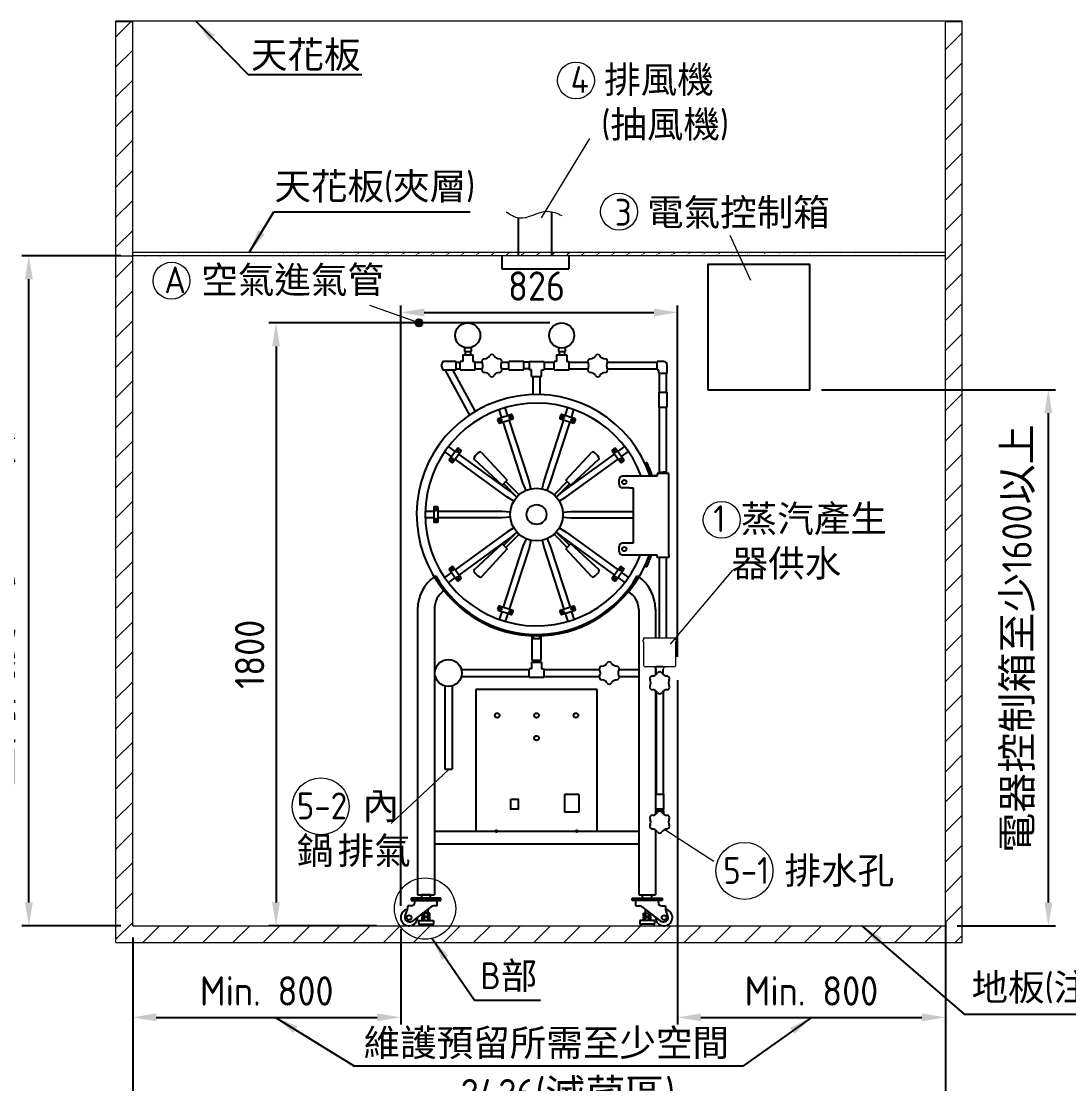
# Model space of a CAD drawing. Header units: millimetres. Extents: x 0 to 12306, y 0 to 8652.
# Drawn here: x 4170 to 7296, y 1866 to 5038 of the extents above; entities that cross this region are included whole.
import ezdxf

# ---------------------------------------------------------------- set-up
doc = ezdxf.new("R2010")
doc.units = ezdxf.units.MM
doc.linetypes.add('HIDDEN', pattern=[9.525, 6.35, -3.175])
doc.layers.get('0').update_dxf_attribs({"lineweight": 25})
for name, color, linetype, lineweight in [('D', 3, 'Continuous', 13), ('H', 2, 'HIDDEN', 15), ('S', 4, 'Continuous', 15)]:
    doc.layers.add(name, color=color, linetype=linetype, lineweight=lineweight)
doc.styles.get("Standard").update_dxf_attribs({"font": 'KAIU.TTF'})
doc.styles.add('STU25', font='isocp2.shx')
doc.dimstyles.new('STU25', dxfattribs={"dimscale": 35, "dimtxt": 2.5, "dimasz": 2, "dimexe": 0.6, "dimexo": 1, "dimgap": 1, "dimtad": 1, "dimdsep": 46, "dimtxsty": 'STU25', "dimcen": 2, "dimazin": 2, "dimtfac": 1, "dimtmove": 0, "dimatfit": 3, "dimfxl": 0, "dimtolj": 1, "dimtzin": 0, "dimarcsym": 0})
doc.dimstyles.new('STU25$7', dxfattribs={"dimscale": 35, "dimtxt": 2.5, "dimasz": 2, "dimexe": 1.25, "dimexo": 0.625, "dimgap": 1, "dimtad": 0, "dimdec": 4, "dimdsep": 46, "dimtxsty": 'STU25', "dimcen": 2.5, "dimazin": 2, "dimtfac": 1, "dimtdec": 4, "dimtmove": 0, "dimatfit": 3, "dimfxl": 0, "dimtolj": 1, "dimtzin": 0, "dimarcsym": 0})

# ---------------------------------------------------------------- blocks, each defined once
blk = doc.blocks.new('*D2')
at = {"layer": 'D', "color": 0, "linetype": 'Continuous', "lineweight": -2}
for p, q in [((5302.3, 2397.5), (5302.3, 4189.4)), ((6128.3, 3140.7), (6128.3, 4189.4)), ((5372.3, 4168.4), (6058.3, 4168.4))]:
    blk.add_line(p, q, dxfattribs=at)
at = {"layer": 'D', "color": 0, "linetype": 'Continuous'}
for points in [[(5372.3, 4180.1), (5372.3, 4156.7), (5302.3, 4168.4)], [(6058.3, 4180.1), (6058.3, 4156.7), (6128.3, 4168.4)]]:
    blk.add_solid(points, dxfattribs=at)
at = {"layer": 'Defpoints', "color": 0, "linetype": 'Continuous'}
for p in [(6128.3, 4168.4), (6128.3, 3105.7), (5302.3, 2362.5)]:
    blk.add_point(p, dxfattribs=at)
at = {"layer": 'D', "color": 0, "linetype": 'Continuous', "insert": (5707.8, 4247.2), "char_height": 87.5, "attachment_point": 5, "style": 'STU25'}
blk.add_mtext('\\A1;826', dxfattribs=at)
blk = doc.blocks.new('*D3')
at = {"layer": 'D', "color": 0, "linetype": 'Continuous', "lineweight": -2}
for p, q in [((5747.8, 4137.2), (4909.1, 4137.2)), ((4930.1, 4067.2), (4930.1, 2407.5)), ((5229.7, 2337.5), (4909.1, 2337.5))]:
    blk.add_line(p, q, dxfattribs=at)
at = {"layer": 'D', "color": 0, "linetype": 'Continuous'}
for points in [[(4918.5, 4067.2), (4941.8, 4067.2), (4930.1, 4137.2)], [(4918.5, 2407.5), (4941.8, 2407.5), (4930.1, 2337.5)]]:
    blk.add_solid(points, dxfattribs=at)
at = {"layer": 'Defpoints', "color": 0, "linetype": 'Continuous'}
for p in [(5782.8, 4137.2), (4930.1, 2337.5), (5264.7, 2337.5)]:
    blk.add_point(p, dxfattribs=at)
at = {"layer": 'D', "color": 0, "linetype": 'Continuous', "insert": (4851.4, 3148.1), "char_height": 87.5, "attachment_point": 5, "rotation": 90, "style": 'STU25'}
blk.add_mtext('\\A1;{\\Fisocp2.shx;1800}', dxfattribs=at)
blk = doc.blocks.new('*D7')
at = {"layer": 'D', "color": 0, "lineweight": -2}
for p, q in [((6928.3, 2352), (6928.3, 1720.8)), ((4502.3, 2302.5), (4502.3, 1720.8)), ((4572.3, 1741.8), (6858.3, 1741.8))]:
    blk.add_line(p, q, dxfattribs=at)
at = {"layer": 'D', "color": 0}
for points in [[(4572.3, 1753.4), (4572.3, 1730.1), (4502.3, 1741.8)], [(6858.3, 1753.4), (6858.3, 1730.1), (6928.3, 1741.8)]]:
    blk.add_solid(points, dxfattribs=at)
at = {"layer": 'Defpoints', "color": 0}
for p in [(6928.3, 2387), (4502.3, 2337.5), (6928.3, 1741.8)]:
    blk.add_point(p, dxfattribs=at)
at = {"layer": 'D', "color": 0, "insert": (5801.3, 1831.9), "char_height": 87.5, "attachment_point": 5, "style": 'STU25'}
blk.add_mtext('\\A1;2426({\\f標楷體|b0|i0|c136|p65;滅菌區})', dxfattribs=at)
blk = doc.blocks.new('*D8')
at = {"layer": 'D', "color": 0, "lineweight": -2}
for p, q in [((4467.3, 4337.5), (4171.3, 4337.5)), ((4192.3, 2407.5), (4192.3, 4267.5)), ((4467.3, 2337.5), (4171.3, 2337.5))]:
    blk.add_line(p, q, dxfattribs=at)
at = {"layer": 'D', "color": 0}
for points in [[(4180.7, 4267.5), (4204, 4267.5), (4192.3, 4337.5)], [(4180.7, 2407.5), (4204, 2407.5), (4192.3, 2337.5)]]:
    blk.add_solid(points, dxfattribs=at)
at = {"layer": 'Defpoints', "color": 0}
for p in [(4192.3, 4337.5), (4502.3, 4337.5), (4502.3, 2337.5)]:
    blk.add_point(p, dxfattribs=at)
at = {"layer": 'D', "color": 0, "insert": (4103.9, 3337.5), "char_height": 87.5, "attachment_point": 5, "rotation": 90, "style": 'STU25'}
blk.add_mtext('\\A1;{\\f標楷體|b0|i0|c136|p65;室內高度至少}2000{\\f標楷體|b0|i0|c136|p65;以上}', dxfattribs=at)
blk = doc.blocks.new('*D9')
at = {"layer": 'D', "color": 0, "lineweight": -2}
for p, q in [((6558.5, 3937.5), (7256.6, 3937.5)), ((7235.6, 2407.5), (7235.6, 3867.5)), ((6963.3, 2337.5), (7256.6, 2337.5))]:
    blk.add_line(p, q, dxfattribs=at)
at = {"layer": 'D', "color": 0}
for points in [[(7223.9, 3867.5), (7247.3, 3867.5), (7235.6, 3937.5)], [(7223.9, 2407.5), (7247.3, 2407.5), (7235.6, 2337.5)]]:
    blk.add_solid(points, dxfattribs=at)
at = {"layer": 'Defpoints', "color": 0}
for p in [(6523.5, 3937.5), (7235.6, 3937.5), (6928.3, 2337.5)]:
    blk.add_point(p, dxfattribs=at)
at = {"layer": 'D', "color": 0, "insert": (7146.9, 3195.1), "char_height": 87.5, "attachment_point": 5, "rotation": 90, "style": 'STU25'}
blk.add_mtext('\\A1;{\\f標楷體|b0|i0|c136|p65;電器控制箱至少}1600{\\f標楷體|b0|i0|c136|p65;以上}', dxfattribs=at)
blk = doc.blocks.new('*D10')
at = {"layer": 'D', "color": 0, "lineweight": -2}
for p, q in [((5302.3, 2327.5), (5302.3, 2043.5)), ((4502.3, 2302.5), (4502.3, 2043.5)), ((4572.3, 2064.5), (5232.3, 2064.5))]:
    blk.add_line(p, q, dxfattribs=at)
at = {"layer": 'D', "color": 0}
for points in [[(4572.3, 2076.2), (4572.3, 2052.9), (4502.3, 2064.5)], [(5232.3, 2076.2), (5232.3, 2052.9), (5302.3, 2064.5)]]:
    blk.add_solid(points, dxfattribs=at)
at = {"layer": 'Defpoints', "color": 0}
for p in [(5302.3, 2362.5), (4502.3, 2337.5), (5302.3, 2064.5)]:
    blk.add_point(p, dxfattribs=at)
at = {"layer": 'D', "color": 0, "insert": (4902.3, 2143.3), "char_height": 87.5, "attachment_point": 5, "style": 'STU25'}
blk.add_mtext('\\A1;Min. 800', dxfattribs=at)
blk = doc.blocks.new('*D11')
at = {"layer": 'D', "color": 0, "lineweight": -2}
for p, q in [((6128.3, 3070.7), (6128.3, 2043.5)), ((6928.3, 2352), (6928.3, 2043.5)), ((6198.3, 2064.5), (6858.3, 2064.5))]:
    blk.add_line(p, q, dxfattribs=at)
at = {"layer": 'D', "color": 0}
for points in [[(6198.3, 2076.2), (6198.3, 2052.9), (6128.3, 2064.5)], [(6858.3, 2076.2), (6858.3, 2052.9), (6928.3, 2064.5)]]:
    blk.add_solid(points, dxfattribs=at)
at = {"layer": 'Defpoints', "color": 0}
for p in [(6128.3, 3105.7), (6928.3, 2387), (6928.3, 2064.5)]:
    blk.add_point(p, dxfattribs=at)
at = {"layer": 'D', "color": 0, "insert": (6528.3, 2143.3), "char_height": 87.5, "attachment_point": 5, "style": 'STU25'}
blk.add_mtext('\\A1;Min. 800', dxfattribs=at)

msp = doc.modelspace()

# ---------------------------------------------------------------- hatches: boundary and pattern name
msp.add_hatch(color=256).paths.add_polyline_path([(5367.437, 4137.52, 1), (5345.915, 4137.52, 1)])
at = {"layer": 'H', "ltscale": 5}
h = msp.add_hatch(dxfattribs=at)
h.set_pattern_fill('ANSI31', color=256, scale=20)
h.set_pattern_definition([(45, (187023.77, 23403.876), (-44.90128, 44.90128), [])])
h.paths.add_polyline_path([(4502.307, 2337.52), (4502.307, 5037.52), (4452.307, 5037.52), (4452.307, 2287.52), (6978.307, 2287.52), (6978.307, 5037.52), (6928.307, 5037.52), (6928.307, 2337.52)])
at = {"layer": 'H'}
h = msp.add_hatch(dxfattribs=at)
h.set_pattern_fill('ANSI31', color=256, scale=10, style=0)
h.set_pattern_definition([(45, (242071.395, 21853.81), (-22.4506403, 22.4506403), [])])
edge = h.paths.add_edge_path()
edge.add_line((6928.307, 4347.52), (4502.307, 4347.52))
edge.add_line((6928.307, 4337.52), (4502.307, 4337.52))

# ---------------------------------------------------------------- linework, layer by layer
for p, q in [((4452.307, 5037.52), (4502.307, 5037.52)), ((6928.307, 5037.52), (6978.307, 5037.52)), ((5697.807, 3977.243), (5717.807, 3977.243)), ((5697.807, 3923.103), (5697.807, 3977.243)), ((5717.807, 3977.243), (5717.807, 3923.103)), ((5603.903, 3854.282), (5596.065, 3878.405)), ((5621.973, 3860.153), (5614.135, 3884.276)), ((5793.64, 3860.153), (5801.478, 3884.276)), ((5811.71, 3854.282), (5819.548, 3878.405)), ((5591.682, 3848.208), (5594.463, 3839.648)), ((5632.91, 3863.707), (5592.966, 3850.728)), ((5596.983, 3838.364), (5636.928, 3851.343)), ((5667.164, 3659.586), (5607.92, 3841.918)), ((5685.234, 3665.458), (5625.991, 3847.789)), ((5638.212, 3853.863), (5635.431, 3862.423)), ((5730.379, 3665.458), (5789.622, 3847.789)), ((5748.449, 3659.586), (5807.693, 3841.918)), ((5780.182, 3862.423), (5777.401, 3853.863)), ((5778.685, 3851.343), (5818.63, 3838.364)), ((5822.647, 3850.728), (5782.703, 3863.707)), ((5821.15, 3839.648), (5823.931, 3848.208)), ((5453.854, 3738.007), (5433.334, 3752.916)), ((5465.022, 3753.379), (5444.502, 3768.287)), ((5471.782, 3762.682), (5447.095, 3728.704)), ((5457.612, 3721.062), (5482.299, 3755.041)), ((5481.857, 3757.835), (5474.575, 3763.125)), ((5630.64, 3633.05), (5475.539, 3745.738)), ((5784.973, 3633.05), (5940.074, 3745.738)), ((5933.314, 3755.041), (5958.001, 3721.062)), ((5941.038, 3763.125), (5933.756, 3757.835)), ((5968.518, 3728.704), (5943.831, 3762.682)), ((5950.591, 3753.379), (5971.111, 3768.287)), ((5961.759, 3738.007), (5982.279, 3752.916)), ((5447.537, 3725.91), (5454.818, 3720.62)), ((5619.472, 3617.679), (5464.372, 3730.366)), ((5796.141, 3617.679), (5951.241, 3730.366)), ((5960.795, 3720.62), (5968.076, 3725.91)), ((6031.17, 3718.753), (6036.589, 3721.33)), ((6067.763, 3681.243), (6052.801, 3681.243)), ((5676.404, 3637.461), (5667.164, 3659.586)), ((5690.763, 3642.127), (5685.234, 3665.458)), ((5724.85, 3642.127), (5730.379, 3665.458)), ((5739.209, 3637.461), (5748.449, 3659.586)), ((5954.763, 3654.743), (5954.763, 3669.743)), ((5639.953, 3605.21), (5619.472, 3617.679)), ((5648.827, 3617.425), (5630.64, 3633.05)), ((5766.786, 3617.425), (5784.973, 3633.05)), ((5775.66, 3605.21), (5796.141, 3617.679)), ((5984.763, 3644.743), (5964.763, 3644.743)), ((5400.807, 3586.243), (5400.807, 3544.243)), ((5411.807, 3588.243), (5402.807, 3588.243)), ((5413.807, 3544.243), (5413.807, 3586.243)), ((5400.807, 3574.743), (5375.442, 3574.743)), ((5400.807, 3555.743), (5375.442, 3555.743)), ((5605.521, 3574.743), (5413.807, 3574.743)), ((5605.521, 3555.743), (5413.807, 3555.743)), ((5629.419, 3572.792), (5605.521, 3574.743)), ((5629.419, 3557.694), (5605.521, 3555.743)), ((5786.194, 3572.792), (5810.092, 3574.743)), ((5786.194, 3557.694), (5810.092, 3555.743)), ((5810.092, 3574.743), (5995.763, 3574.743)), ((5810.092, 3555.743), (5995.763, 3555.743)), ((5402.807, 3542.243), (5411.807, 3542.243)), ((5639.953, 3525.275), (5619.472, 3512.807)), ((5775.66, 3525.275), (5796.141, 3512.807)), ((5619.472, 3512.807), (5464.372, 3400.12)), ((5630.64, 3497.436), (5475.539, 3384.748)), ((5648.827, 3513.061), (5630.64, 3497.436)), ((5676.404, 3493.025), (5667.164, 3470.9)), ((5690.763, 3488.359), (5685.234, 3465.028)), ((5724.85, 3488.359), (5730.379, 3465.028)), ((5739.209, 3493.025), (5748.449, 3470.9)), ((5766.786, 3513.061), (5784.973, 3497.436)), ((5784.973, 3497.436), (5940.074, 3384.748)), ((5796.141, 3512.807), (5951.241, 3400.12)), ((5667.164, 3470.9), (5607.92, 3288.568)), ((5685.234, 3465.028), (5625.991, 3282.697)), ((5730.379, 3465.028), (5789.622, 3282.697)), ((5748.449, 3470.9), (5807.693, 3288.568)), ((5954.763, 3454.743), (5954.763, 3469.743)), ((5984.763, 3479.743), (5964.763, 3479.743)), ((5447.095, 3401.782), (5471.782, 3367.804)), ((5454.818, 3409.866), (5447.537, 3404.576)), ((5482.299, 3375.445), (5457.612, 3409.423)), ((5958.001, 3409.423), (5933.314, 3375.445)), ((5943.831, 3367.804), (5968.518, 3401.782)), ((5968.076, 3404.576), (5960.795, 3409.866)), ((6031.17, 3411.733), (6036.589, 3409.156)), ((5407.46, 3382.488), (5403.977, 3380.52)), ((5453.854, 3392.479), (5433.334, 3377.57)), ((5465.022, 3377.107), (5444.502, 3362.199)), ((5474.575, 3367.361), (5481.857, 3372.651)), ((5933.756, 3372.651), (5941.038, 3367.361)), ((5950.591, 3377.107), (5971.111, 3362.199)), ((5961.759, 3392.479), (5982.279, 3377.57)), ((6008.153, 3382.488), (6011.636, 3380.52)), ((5352.807, 3282.222), (5352.807, 2430.52)), ((5402.807, 3282.222), (5402.807, 2430.52)), ((5594.463, 3290.838), (5591.682, 3282.278)), ((5592.966, 3279.758), (5632.91, 3266.779)), ((5603.903, 3276.204), (5596.065, 3252.081)), ((5636.928, 3279.143), (5596.983, 3292.122)), ((5621.973, 3270.333), (5614.135, 3246.21)), ((5635.431, 3268.063), (5638.212, 3276.623)), ((5777.401, 3276.623), (5780.182, 3268.063)), ((5818.63, 3292.122), (5778.685, 3279.143)), ((5782.703, 3266.779), (5822.647, 3279.758)), ((5793.64, 3270.333), (5801.478, 3246.21)), ((5811.71, 3276.204), (5819.548, 3252.081)), ((5823.931, 3282.278), (5821.15, 3290.838)), ((6012.807, 3282.222), (6012.807, 2430.52)), ((6062.807, 3282.222), (6062.807, 3197.52)), ((5694.807, 3129.743), (5694.807, 3207.479)), ((5697.807, 3207.383), (5697.807, 3195.743)), ((5717.807, 3195.743), (5717.807, 3207.383)), ((5720.807, 3207.479), (5720.807, 3129.743)), ((5697.807, 3195.743), (5717.807, 3195.743)), ((5720.807, 3129.743), (5694.807, 3129.743)), ((6062.807, 3110.52), (6062.807, 3086.281)), ((6075.307, 3110.52), (6065.157, 3110.52)), ((6085.457, 3110.52), (6075.307, 3110.52)), ((6065.157, 3089.485), (6065.157, 3088.081)), ((6085.457, 3088.081), (6085.457, 3089.485)), ((5433.603, 3052.696), (5433.603, 2805.694)), ((5455.603, 3052.696), (5455.603, 2805.694)), ((5889.057, 3043.02), (5526.557, 3043.02)), ((5526.557, 3043.02), (5526.557, 2620.52)), ((5889.057, 2620.52), (5889.057, 3043.02)), ((6062.807, 3039.532), (6062.807, 2670.473)), ((5433.603, 2805.694), (5455.603, 2805.694)), ((5791.678, 2729.439), (5791.678, 2676.939)), ((5834.378, 2729.439), (5791.678, 2729.439)), ((5834.378, 2729.439), (5834.378, 2676.939)), ((5834.378, 2676.939), (5791.678, 2676.939)), ((5402.807, 2620.52), (6012.807, 2620.52)), ((5526.557, 2620.52), (5889.057, 2620.52)), ((6062.807, 2623.722), (6062.807, 2430.52)), ((5402.807, 2582.02), (6012.807, 2582.02)), ((5333.307, 2417.52), (5333.307, 2413.52)), ((5333.307, 2413.52), (5422.307, 2413.52)), ((5344.307, 2407.198), (5344.307, 2413.52)), ((5352.807, 2430.52), (5402.807, 2430.52)), ((5411.307, 2397.198), (5411.307, 2413.52)), ((5422.307, 2413.52), (5422.307, 2417.52)), ((5993.307, 2413.52), (5993.307, 2417.52)), ((6082.307, 2413.52), (5993.307, 2413.52)), ((6004.307, 2397.198), (6004.307, 2413.52)), ((6012.807, 2430.52), (6062.807, 2430.52)), ((6071.307, 2407.198), (6071.307, 2413.52)), ((6082.307, 2417.52), (6082.307, 2413.52)), ((5315.621, 2366.957), (5320.05, 2378.622)), ((5323.307, 2397.198), (5323.307, 2396.371)), ((5334.307, 2397.198), (5323.307, 2397.198)), ((5394.632, 2395.178), (5338.846, 2353.05)), ((5383.557, 2386.814), (5383.557, 2353.52)), ((5411.307, 2397.198), (5400.658, 2397.198)), ((6004.307, 2397.198), (6014.955, 2397.198)), ((6020.981, 2395.178), (6076.767, 2353.05)), ((6032.057, 2386.814), (6032.057, 2353.52)), ((6081.307, 2397.198), (6092.307, 2397.198)), ((6092.307, 2397.198), (6092.307, 2396.371)), ((6099.992, 2366.957), (6095.563, 2378.622)), ((5355.807, 2353.52), (5355.807, 2342.52)), ((5355.807, 2353.52), (5399.807, 2353.52)), ((5366.807, 2365.91), (5366.807, 2375.91)), ((5388.807, 2375.91), (5366.807, 2375.91)), ((5366.807, 2365.91), (5388.807, 2365.91)), ((5366.807, 2353.52), (5366.807, 2363.52)), ((5388.807, 2363.52), (5366.807, 2363.52)), ((5366.807, 2353.52), (5388.807, 2353.52)), ((5372.057, 2378.129), (5372.057, 2353.52)), ((5372.307, 2365.91), (5372.307, 2375.91)), ((5372.307, 2353.52), (5372.307, 2363.52)), ((5383.307, 2365.91), (5383.307, 2375.91)), ((5383.307, 2353.52), (5383.307, 2363.52)), ((5388.807, 2365.91), (5388.807, 2375.91)), ((5388.807, 2353.52), (5388.807, 2363.52)), ((5399.807, 2353.52), (5399.807, 2342.52)), ((6015.807, 2353.52), (6015.807, 2342.52)), ((6059.807, 2353.52), (6015.807, 2353.52)), ((6026.807, 2365.91), (6026.807, 2375.91)), ((6026.807, 2375.91), (6048.807, 2375.91)), ((6048.807, 2365.91), (6026.807, 2365.91)), ((6026.807, 2353.52), (6026.807, 2363.52)), ((6026.807, 2363.52), (6048.807, 2363.52)), ((6048.807, 2353.52), (6026.807, 2353.52)), ((6032.307, 2365.91), (6032.307, 2375.91)), ((6032.307, 2353.52), (6032.307, 2363.52)), ((6043.307, 2365.91), (6043.307, 2375.91)), ((6043.307, 2353.52), (6043.307, 2363.52)), ((6043.557, 2378.129), (6043.557, 2353.52)), ((6048.807, 2365.91), (6048.807, 2375.91)), ((6048.807, 2353.52), (6048.807, 2363.52)), ((6059.807, 2353.52), (6059.807, 2342.52)), ((5355.807, 2342.52), (5399.807, 2342.52)), ((5357.807, 2342.52), (5357.807, 2337.52)), ((5397.807, 2342.52), (5397.807, 2337.52)), ((6059.807, 2342.52), (6015.807, 2342.52)), ((6017.807, 2342.52), (6017.807, 2337.52)), ((6057.807, 2342.52), (6057.807, 2337.52))]:
    msp.add_line(p, q)
at = {"linetype": 'Continuous'}
for p, q in [((5653.807, 4337.52), (5653.807, 4450.917)), ((5753.807, 4337.52), (5753.807, 4468.827)), ((5603.807, 4337.52), (5603.807, 4298.376)), ((5803.807, 4337.52), (5803.807, 4298.376)), ((5603.807, 4298.376), (5803.807, 4298.376)), ((5492.373, 4063.601), (5492.373, 4052.243)), ((5512.373, 4063.601), (5512.373, 4052.243)), ((5772.807, 4063.601), (5772.807, 4052.243)), ((5792.807, 4063.601), (5792.807, 4052.243)), ((5487.373, 4042.243), (5487.373, 4022.243)), ((5487.373, 4042.243), (5517.373, 4042.243)), ((5492.373, 4052.243), (5512.373, 4052.243)), ((5492.373, 4042.243), (5512.373, 4042.243)), ((5494.373, 4052.243), (5494.373, 4042.243)), ((5510.373, 4052.243), (5510.373, 4042.243)), ((5510.373, 4052.243), (5510.373, 4042.243)), ((5517.373, 4042.243), (5517.373, 4022.243)), ((5767.807, 4042.243), (5797.807, 4042.243)), ((5767.807, 4042.243), (5767.807, 4022.243)), ((5772.807, 4052.243), (5792.807, 4052.243)), ((5772.807, 4042.243), (5792.807, 4042.243)), ((5774.807, 4052.243), (5774.807, 4042.243)), ((5790.807, 4052.243), (5790.807, 4042.243)), ((5790.807, 4052.243), (5790.807, 4042.243)), ((5797.807, 4042.243), (5797.807, 4022.243)), ((5427.807, 4022.243), (5422.807, 4009.743)), ((5422.807, 4009.743), (5427.807, 3997.243)), ((5467.807, 4022.243), (5427.807, 4022.243)), ((5427.807, 3997.243), (5467.807, 3997.243)), ((5434.143, 3997.243), (5508.009, 3862.303)), ((5457.237, 3997.243), (5524.924, 3873.006)), ((5467.807, 3997.243), (5467.807, 4022.243)), ((5467.807, 4019.743), (5479.873, 4019.743)), ((5467.807, 3999.743), (5479.873, 3999.743)), ((5479.873, 3997.243), (5479.873, 4022.243)), ((5487.373, 4022.243), (5479.873, 4022.243)), ((5479.873, 3997.243), (5524.873, 3997.243)), ((5517.373, 4022.243), (5524.873, 4022.243)), ((5524.873, 3997.243), (5524.873, 4022.243)), ((5524.873, 4019.743), (5545.1, 4019.743)), ((5524.873, 3999.743), (5545.1, 3999.743)), ((5603.665, 4019.743), (5624.918, 4019.743)), ((5603.665, 3999.743), (5624.918, 3999.743)), ((5624.918, 3997.243), (5624.918, 4022.243)), ((5669.918, 4022.243), (5624.918, 4022.243)), ((5624.918, 3997.243), (5669.918, 3997.243)), ((5669.918, 3997.243), (5669.918, 4022.243)), ((5685.307, 4019.743), (5669.918, 4019.743)), ((5685.307, 3999.743), (5669.918, 3999.743)), ((5685.307, 4022.243), (5685.307, 3997.243)), ((5685.307, 4022.243), (5730.307, 4022.243)), ((5692.807, 3997.243), (5685.307, 3997.243)), ((5692.807, 3977.243), (5692.807, 3997.243)), ((5722.807, 3997.243), (5730.307, 3997.243)), ((5722.807, 3977.243), (5722.807, 3997.243)), ((5730.307, 4022.243), (5730.307, 3997.243)), ((5730.307, 4019.743), (5760.307, 4019.743)), ((5730.307, 3999.743), (5760.307, 3999.743)), ((5760.307, 3997.243), (5760.307, 4022.243)), ((5767.807, 4022.243), (5760.307, 4022.243)), ((5760.307, 3997.243), (5805.307, 3997.243)), ((5797.807, 4022.243), (5805.307, 4022.243)), ((5805.307, 3997.243), (5805.307, 4022.243)), ((5805.307, 4019.743), (5861.024, 4019.743)), ((5805.307, 3999.743), (5861.024, 3999.743)), ((5919.589, 4019.743), (6067.763, 4019.743)), ((5919.589, 3999.743), (6067.763, 3999.743)), ((6067.763, 3997.243), (6067.763, 4022.243)), ((6087.763, 4022.243), (6067.763, 4022.243)), ((6067.763, 3997.243), (6072.763, 3997.243)), ((6072.763, 3987.243), (6072.763, 3997.243)), ((6097.763, 3987.243), (6097.763, 4012.243)), ((5692.807, 3977.243), (5722.807, 3977.243)), ((6072.763, 3987.243), (6097.763, 3987.243)), ((6075.263, 3930.243), (6075.263, 3987.243)), ((6095.263, 3930.243), (6095.263, 3987.243)), ((6072.763, 3930.243), (6097.763, 3930.243)), ((6072.763, 3930.243), (6072.763, 3885.243)), ((6097.763, 3885.243), (6097.763, 3930.243)), ((6072.763, 3885.243), (6097.763, 3885.243)), ((6075.263, 3687.243), (6075.263, 3885.243)), ((6095.263, 3687.243), (6095.263, 3885.243)), ((5543.744, 3750.501), (5620.405, 3667.494)), ((5795.208, 3667.494), (5872.038, 3750.688)), ((5605.556, 3652.644), (5522.362, 3729.474)), ((5893.064, 3729.306), (5810.057, 3652.644)), ((6067.763, 3679.743), (5964.763, 3679.743)), ((6102.763, 3687.243), (6067.763, 3687.243)), ((6067.763, 3687.243), (6067.763, 3679.743)), ((6078.296, 3691.279), (6077.754, 3690.737)), ((6077.754, 3687.785), (6077.754, 3690.737)), ((6078.296, 3691.279), (6085.263, 3691.279)), ((6092.23, 3691.279), (6085.263, 3691.279)), ((6092.23, 3691.279), (6092.772, 3690.737)), ((6092.772, 3687.785), (6092.772, 3690.737)), ((6102.763, 3679.743), (6102.763, 3687.243)), ((6102.763, 3444.743), (6102.763, 3679.743)), ((5620.405, 3667.494), (5605.556, 3652.644)), ((5609.622, 3656.71), (5648.864, 3617.467)), ((5655.582, 3624.185), (5616.339, 3663.428)), ((5799.274, 3663.428), (5760.031, 3624.185)), ((5766.749, 3617.467), (5805.991, 3656.71)), ((5810.057, 3652.644), (5795.208, 3667.494)), ((5984.763, 3644.743), (5995.763, 3644.743)), ((5995.763, 3644.743), (5995.763, 3479.743)), ((5648.864, 3513.018), (5609.622, 3473.776)), ((5616.339, 3467.058), (5655.582, 3506.301)), ((5760.031, 3506.301), (5799.274, 3467.058)), ((5805.991, 3473.776), (5766.749, 3513.018)), ((5522.549, 3401.18), (5605.556, 3477.842)), ((5620.405, 3462.992), (5543.575, 3379.798)), ((5605.556, 3477.842), (5620.405, 3462.992)), ((5795.208, 3462.992), (5810.057, 3477.842)), ((5871.869, 3379.985), (5795.208, 3462.992)), ((5810.057, 3477.842), (5893.251, 3401.011)), ((5995.763, 3479.743), (5984.763, 3479.743)), ((5964.763, 3444.743), (6067.763, 3444.743)), ((6067.763, 3437.243), (6067.763, 3444.743)), ((6102.763, 3437.243), (6067.763, 3437.243)), ((6075.263, 3197.52), (6075.263, 3437.243)), ((6095.263, 3197.52), (6095.263, 3437.243)), ((6102.763, 3444.743), (6102.763, 3437.243)), ((5692.807, 3124.743), (5722.807, 3124.743)), ((5692.807, 3124.743), (5692.807, 3104.743)), ((5697.807, 3124.743), (5697.807, 3129.743)), ((5717.807, 3124.743), (5717.807, 3129.743)), ((5722.807, 3124.743), (5722.807, 3104.743)), ((5483.333, 3102.243), (5685.307, 3102.243)), ((5483.333, 3082.243), (5685.307, 3082.243)), ((5692.807, 3104.743), (5685.307, 3104.743)), ((5685.307, 3079.743), (5685.307, 3104.743)), ((5685.307, 3079.743), (5730.307, 3079.743)), ((5722.807, 3104.743), (5730.307, 3104.743)), ((5730.307, 3079.743), (5730.307, 3104.743)), ((5730.307, 3102.243), (5895.566, 3102.243)), ((5730.307, 3082.243), (5895.566, 3082.243)), ((5954.131, 3102.243), (6012.807, 3102.243)), ((5954.131, 3082.243), (6012.807, 3082.243)), ((6065.157, 3089.485), (6065.157, 3104.039)), ((6085.457, 3089.485), (6085.457, 3104.039)), ((6065.307, 3037.594), (6065.307, 2730.688)), ((6085.307, 3037.594), (6085.307, 2730.688)), ((6062.807, 2730.688), (6062.807, 2685.688)), ((6062.807, 2730.688), (6087.807, 2730.688)), ((6087.807, 2685.688), (6087.807, 2730.688)), ((6062.807, 2685.688), (6087.807, 2685.688)), ((6062.807, 2680.688), (6087.807, 2680.688)), ((6062.807, 2680.688), (6062.807, 2670.473)), ((6085.307, 2685.688), (6065.307, 2685.688)), ((6065.307, 2685.688), (6065.307, 2680.688)), ((6085.307, 2685.688), (6085.307, 2680.688)), ((6087.807, 2670.473), (6087.807, 2680.688)), ((5422.307, 2420.52), (5333.307, 2420.52)), ((5333.307, 2420.52), (5333.307, 2417.52)), ((5333.307, 2417.52), (5422.307, 2417.52)), ((5391.086, 2430.52), (5364.527, 2430.52)), ((5364.527, 2430.52), (5364.527, 2420.52)), ((5391.086, 2420.52), (5391.086, 2430.52)), ((5422.307, 2417.52), (5422.307, 2420.52)), ((5993.307, 2420.52), (6082.307, 2420.52)), ((5993.307, 2417.52), (5993.307, 2420.52)), ((6082.307, 2417.52), (5993.307, 2417.52)), ((6082.307, 2417.52), (5993.307, 2417.52)), ((6024.527, 2420.52), (6024.527, 2430.52)), ((6051.086, 2430.52), (6051.086, 2420.52)), ((6082.307, 2420.52), (6082.307, 2417.52))]:
    msp.add_line(p, q, dxfattribs=at)
at = {"color": 7, "linetype": 'Continuous', "lineweight": 15}
for p, q in [((6027.307, 3197.52), (6123.307, 3197.52)), ((6027.307, 3197.52), (6027.307, 3191.304)), ((6027.307, 3185.736), (6027.307, 3115.52)), ((6123.307, 3191.304), (6123.307, 3197.52)), ((6123.307, 3115.52), (6123.307, 3185.736)), ((6118.307, 3110.52), (6032.307, 3110.52))]:
    msp.add_line(p, q, dxfattribs=at)
at = {"linetype": 'Continuous'}
msp.add_lwpolyline([(6218.763, 3937.52), (6523.452, 3937.52), (6523.452, 4311.389), (6218.763, 4311.389)], close=True, dxfattribs=at)
msp.add_lwpolyline([(5631.107, 2715.87), (5653.107, 2715.87), (5653.107, 2685.67), (5631.107, 2685.67)], close=True)
for centre, radius in [((5356.676, 4137.52), 10.761), ((5600.681, 3846.4), 3.5), ((5629.213, 3855.671), 3.5), ((5786.4, 3855.671), 3.5), ((5814.932, 3846.4), 3.5), ((5473.514, 3754.008), 3.5), ((5942.099, 3754.008), 3.5), ((5455.88, 3729.737), 3.5), ((5959.733, 3729.737), 3.5), ((5969.763, 3662.243), 6.5), ((5407.307, 3580.243), 3.5), ((5707.807, 3565.243), 29.644), ((5407.307, 3550.243), 3.5), ((5969.763, 3462.243), 6.5), ((5455.88, 3400.749), 3.5), ((5959.733, 3400.749), 3.5), ((5473.514, 3376.478), 3.5), ((5942.099, 3376.478), 3.5), ((5600.681, 3284.086), 3.5), ((5629.213, 3274.815), 3.5), ((5786.4, 3274.815), 3.5), ((5814.932, 3284.086), 3.5), ((5590.307, 2965.77), 7), ((5707.807, 2965.77), 7), ((5825.307, 2965.77), 7), ((5707.807, 2897.931), 7), ((5587.807, 2620.52), 3), ((5827.807, 2620.52), 3), ((5327.307, 2362.52), 7), ((6088.307, 2362.52), 7)]:
    msp.add_circle(centre, radius)
for centre, radius in [((5502.373, 4099.956), 37.5), ((5782.807, 4099.743), 37.5), ((5707.807, 3565.243), 78.75), ((5444.603, 3092.243), 40)]:
    msp.add_circle(centre, radius, dxfattribs=at)
at = {"color": 7, "linetype": 'Continuous'}
for centre, radius, start, end in [((5552.657, 4022.286), 7.973, 91.15518, 208.84482), ((5552.657, 4022.286), 7.972, 91.15518, 208.84482), ((5552.133, 4048.281), 18.027, 271.15518, 328.84482), ((5552.133, 4048.281), 18.028, 271.15518, 328.84482), ((5574.383, 4034.83), 7.973, 31.15518, 148.84482), ((5574.383, 4034.83), 7.972, 31.15518, 148.84482), ((5596.633, 4048.281), 18.028, 211.15518, 268.84482), ((5596.633, 4048.281), 18.027, 211.15518, 268.84482), ((5596.108, 4022.286), 7.973, 331.15518, 88.84482), ((5596.108, 4022.286), 7.972, 331.15518, 88.84482), ((5868.581, 4022.286), 7.973, 91.15518, 208.84482), ((5868.581, 4022.286), 7.972, 91.15518, 208.84482), ((5868.057, 4048.281), 18.027, 271.15518, 328.84482), ((5868.057, 4048.281), 18.028, 271.15518, 328.84482), ((5890.307, 4034.83), 7.973, 31.15518, 148.84482), ((5890.307, 4034.83), 7.972, 31.15518, 148.84482), ((5912.557, 4048.281), 18.028, 211.15518, 268.84482), ((5912.557, 4048.281), 18.027, 211.15518, 268.84482), ((5912.033, 4022.286), 7.973, 331.15518, 88.84482), ((5912.033, 4022.286), 7.972, 331.15518, 88.84482), ((5552.657, 3997.2), 7.972, 151.15518, 268.84482), ((5552.657, 3997.2), 7.973, 151.15518, 268.84482), ((5529.883, 4009.743), 18.028, 331.15518, 28.84482), ((5529.883, 4009.743), 18.027, 331.15518, 28.84482), ((5596.108, 3997.2), 7.972, 271.15518, 28.84482), ((5596.108, 3997.2), 7.973, 271.15518, 28.84482), ((5618.883, 4009.743), 18.028, 151.15518, 208.84482), ((5618.883, 4009.743), 18.027, 151.15518, 208.84482), ((5868.581, 3997.2), 7.973, 151.15518, 268.84482), ((5868.581, 3997.2), 7.972, 151.15518, 268.84482), ((5845.807, 4009.743), 18.027, 331.15518, 28.84482), ((5845.807, 4009.743), 18.028, 331.15518, 28.84482), ((5912.033, 3997.2), 7.972, 271.15518, 28.84482), ((5912.033, 3997.2), 7.973, 271.15518, 28.84482), ((5934.807, 4009.743), 18.028, 151.15518, 208.84482), ((5934.807, 4009.743), 18.027, 151.15518, 208.84482), ((5552.133, 3971.205), 18.028, 31.15518, 88.84482), ((5552.133, 3971.205), 18.027, 31.15518, 88.84482), ((5574.383, 3984.656), 7.973, 211.15518, 328.84482), ((5574.383, 3984.656), 7.972, 211.15518, 328.84482), ((5596.633, 3971.205), 18.028, 91.15518, 148.84482), ((5596.633, 3971.205), 18.027, 91.15518, 148.84482), ((5868.057, 3971.205), 18.028, 31.15518, 88.84482), ((5868.057, 3971.205), 18.027, 31.15518, 88.84482), ((5890.307, 3984.656), 7.972, 211.15518, 328.84482), ((5890.307, 3984.656), 7.973, 211.15518, 328.84482), ((5912.557, 3971.205), 18.028, 91.15518, 148.84482), ((5912.557, 3971.205), 18.027, 91.15518, 148.84482), ((5903.123, 3104.786), 7.973, 91.15518, 208.84482), ((5903.123, 3104.786), 7.972, 91.15518, 208.84482), ((5902.599, 3130.781), 18.027, 271.15518, 328.84482), ((5902.599, 3130.781), 18.028, 271.15518, 328.84482), ((5924.849, 3117.33), 7.973, 31.15518, 148.84482), ((5924.849, 3117.33), 7.972, 31.15518, 148.84482), ((5947.099, 3130.781), 18.028, 211.15518, 268.84482), ((5947.099, 3130.781), 18.027, 211.15518, 268.84482), ((5946.575, 3104.786), 7.973, 331.15518, 88.84482), ((5946.575, 3104.786), 7.972, 331.15518, 88.84482), ((5903.123, 3079.7), 7.973, 151.15518, 268.84482), ((5903.123, 3079.7), 7.972, 151.15518, 268.84482), ((5880.349, 3092.243), 18.027, 331.15518, 28.84482), ((5880.349, 3092.243), 18.028, 331.15518, 28.84482), ((5946.575, 3079.7), 7.973, 271.15518, 28.84482), ((5946.575, 3079.7), 7.972, 271.15518, 28.84482), ((5969.349, 3092.243), 18.028, 151.15518, 208.84482), ((5969.349, 3092.243), 18.027, 151.15518, 208.84482), ((6053.581, 3075.45), 7.972, 91.15518, 208.84482), ((6053.581, 3075.45), 7.973, 91.15518, 208.84482), ((6053.057, 3101.445), 18.028, 271.15518, 328.84482), ((6053.057, 3101.445), 18.027, 271.15518, 328.84482), ((6075.307, 3087.993), 7.973, 31.15518, 148.84482), ((6075.307, 3087.993), 7.972, 31.15518, 148.84482), ((6097.557, 3101.445), 18.028, 211.15518, 268.84482), ((6097.557, 3101.445), 18.027, 211.15518, 268.84482), ((6097.032, 3075.45), 7.972, 331.15518, 88.84482), ((6097.032, 3075.45), 7.973, 331.15518, 88.84482), ((5902.599, 3053.705), 18.028, 31.15518, 88.84482), ((5902.599, 3053.705), 18.027, 31.15518, 88.84482), ((5924.849, 3067.156), 7.972, 211.15518, 328.84482), ((5924.849, 3067.156), 7.973, 211.15518, 328.84482), ((5947.099, 3053.705), 18.028, 91.15518, 148.84482), ((5947.099, 3053.705), 18.027, 91.15518, 148.84482), ((6053.581, 3050.363), 7.973, 151.15518, 268.84482), ((6053.581, 3050.363), 7.972, 151.15518, 268.84482), ((6030.807, 3062.906), 18.028, 331.15518, 28.84482), ((6030.807, 3062.906), 18.027, 331.15518, 28.84482), ((6097.032, 3050.363), 7.973, 271.15518, 28.84482), ((6097.032, 3050.363), 7.972, 271.15518, 28.84482), ((6119.807, 3062.906), 18.028, 151.15518, 208.84482), ((6119.807, 3062.906), 18.027, 151.15518, 208.84482), ((6053.057, 3024.368), 18.028, 31.15518, 88.84482), ((6053.057, 3024.368), 18.027, 31.15518, 88.84482), ((6075.307, 3037.82), 7.973, 211.15518, 328.84482), ((6075.307, 3037.82), 7.972, 211.15518, 328.84482), ((6097.557, 3024.368), 18.028, 91.15518, 148.84482), ((6097.557, 3024.368), 18.027, 91.15518, 148.84482), ((6053.581, 2659.641), 7.973, 91.15518, 208.84482), ((6053.581, 2659.641), 7.972, 91.15518, 208.84482), ((6053.057, 2685.636), 18.027, 271.15518, 328.84482), ((6053.057, 2685.636), 18.028, 271.15518, 328.84482), ((6075.307, 2672.185), 7.973, 31.15518, 148.84482), ((6075.307, 2672.185), 7.972, 31.15518, 148.84482), ((6097.557, 2685.636), 18.028, 211.15518, 268.84482), ((6097.557, 2685.636), 18.027, 211.15518, 268.84482), ((6097.032, 2659.641), 7.973, 331.15518, 88.84482), ((6097.032, 2659.641), 7.972, 331.15518, 88.84482), ((6053.581, 2634.555), 7.973, 151.15518, 268.84482), ((6053.581, 2634.555), 7.972, 151.15518, 268.84482), ((6030.807, 2647.098), 18.027, 331.15518, 28.84482), ((6030.807, 2647.098), 18.028, 331.15518, 28.84482), ((6097.032, 2634.555), 7.973, 271.15518, 28.84482), ((6097.032, 2634.555), 7.972, 271.15518, 28.84482), ((6119.807, 2647.098), 18.028, 151.15518, 208.84482), ((6119.807, 2647.098), 18.027, 151.15518, 208.84482), ((6053.057, 2608.56), 18.028, 31.15518, 88.84482), ((6053.057, 2608.56), 18.027, 31.15518, 88.84482), ((6075.307, 2622.011), 7.973, 211.15518, 328.84482), ((6075.307, 2622.011), 7.972, 211.15518, 328.84482), ((6097.557, 2608.56), 18.028, 91.15518, 148.84482), ((6097.557, 2608.56), 18.027, 91.15518, 148.84482)]:
    msp.add_arc(centre, radius, start, end, dxfattribs=at)
at = {"linetype": 'Continuous'}
for centre, radius, start, end in [((6087.763, 4012.243), 10, 0, 90), ((5568.163, 3704.887), 55.773, 123.648227, 146.352885), ((5540.03, 3747.152), 5, 42.039064, 123.648227), ((5875.578, 3747.147), 5.007, 56.352885, 135), ((5847.45, 3704.887), 55.773, 33.648227, 56.352885), ((5525.902, 3733.015), 5.007, 146.352885, 225), ((5889.716, 3733.019), 5, 312.039064, 33.648227), ((5525.897, 3397.467), 5, 132.039064, 213.648227), ((5568.163, 3425.599), 55.773, 213.648227, 236.352885), ((5847.45, 3425.599), 55.773, 303.648227, 326.352885), ((5889.711, 3397.471), 5.007, 326.352885, 45), ((5540.035, 3383.339), 5.007, 236.352885, 315), ((5875.583, 3383.333), 5, 222.039064, 303.648227)]:
    msp.add_arc(centre, radius, start, end, dxfattribs=at)
for centre, radius, start, end in [((5707.807, 3565.243), 358, 18.65279, 340.330613), ((5707.807, 3565.243), 332.5, 20.142788, 338.751969), ((5593.584, 3848.826), 2, 108, 198), ((5596.365, 3840.266), 2, 198, 288), ((5633.529, 3861.805), 2, 18, 108), ((5636.31, 3853.245), 2, 288, 18), ((5779.303, 3853.245), 2, 162, 252), ((5782.085, 3861.805), 2, 72, 162), ((5819.248, 3840.266), 2, 252, 342), ((5822.029, 3848.826), 2, 342, 72), ((5473.4, 3761.507), 2, 54, 144), ((5480.681, 3756.217), 2, 324, 54), ((5934.932, 3756.217), 2, 126, 216), ((5942.213, 3761.507), 2, 36, 126), ((5448.713, 3727.528), 2, 144, 234), ((5455.994, 3722.238), 2, 234, 324), ((5959.619, 3722.238), 2, 216, 306), ((5966.9, 3727.528), 2, 306, 36), ((5708.307, 3565.243), 357.5, 18.679842, 25.429472), ((5708.307, 3565.243), 363.5, 18.360399, 25.429472), ((5708.307, 3565.243), 363.5, 18.360399, 25.429472), ((5964.763, 3669.743), 10, 90, 180), ((5964.763, 3654.743), 10, 180, 270), ((5402.807, 3586.243), 2, 90, 180), ((5411.807, 3586.243), 2, 0, 90), ((5402.807, 3544.243), 2, 180, 270), ((5411.807, 3544.243), 2, 270, 0), ((5964.763, 3469.743), 10, 90, 180), ((5964.763, 3454.743), 10, 180, 270), ((5708.307, 3565.243), 357.5, 334.570528, 340.301967), ((5708.307, 3565.243), 363.5, 334.570528, 340.640197), ((5708.307, 3565.243), 363.5, 334.570528, 340.640197), ((5448.713, 3402.958), 2, 126, 216), ((5455.994, 3408.248), 2, 36, 126), ((5959.619, 3408.248), 2, 54, 144), ((5966.9, 3402.958), 2, 324, 54), ((5472.807, 3282.222), 120, 125, 180), ((5707.807, 3552.243), 349, 209.474974, 330.525026), ((5707.807, 3552.243), 345, 209.474974, 330.525026), ((5473.4, 3368.979), 2, 216, 306), ((5480.681, 3374.269), 2, 306, 36), ((5934.932, 3374.269), 2, 144, 234), ((5942.213, 3368.979), 2, 234, 324), ((5942.807, 3282.222), 120, 0, 55), ((5472.807, 3282.222), 70, 125.593335, 180), ((5952.807, 3282.222), 60, 0, 61.900167), ((5593.584, 3281.66), 2, 162, 252), ((5596.365, 3290.22), 2, 72, 162), ((5633.529, 3268.681), 2, 252, 342), ((5636.31, 3277.241), 2, 342, 72), ((5779.303, 3277.241), 2, 108, 198), ((5782.085, 3268.681), 2, 198, 288), ((5819.248, 3290.22), 2, 18, 108), ((5822.029, 3281.66), 2, 288, 18), ((5327.307, 2362.52), 25, 101.253167, 1.576252), ((5273.307, 2396.371), 50, 339.206896, 360), ((5334.307, 2407.198), 10, 270, 0), ((5400.658, 2387.198), 10, 90, 127.059372), ((6014.955, 2387.198), 10, 52.940628, 90), ((6088.307, 2362.52), 25, 178.423748, 78.746833), ((6081.307, 2407.198), 10, 180, 270), ((6142.307, 2396.371), 50, 180, 200.793104), ((5327.307, 2362.52), 12.5, 159.206896, 275.476392), ((5329.807, 2365.02), 15, 265.001078, 307.059372), ((6085.807, 2365.02), 15, 232.940628, 274.998922), ((6088.307, 2362.52), 12.5, 264.523608, 20.793104)]:
    msp.add_arc(centre, radius, start, end)
at = {"color": 7, "linetype": 'Continuous', "lineweight": 15}
for centre, radius, start, end in [((6027.307, 3188.52), 2.5, 96.15064, 263.84936), ((6027.007, 3191.304), 0.3, 276.15064, 0), ((6027.007, 3185.736), 0.3, 0, 83.84936), ((6123.607, 3191.304), 0.3, 180, 263.84936), ((6123.607, 3185.736), 0.3, 96.15064, 180), ((6123.307, 3188.52), 2.5, 276.15064, 83.84936), ((6032.307, 3115.52), 5, 180, 270), ((6055.796, 3100.52), 10, 20.605558, 90), ((6094.817, 3100.52), 10, 90, 159.394442), ((6118.307, 3115.52), 5, 270, 0)]:
    msp.add_arc(centre, radius, start, end, dxfattribs=at)
at = {"layer": 'D'}
for p, q in [((5722.283, 4451.133), (5866.693, 4687.552)), ((5356.676, 4137.52), (5210.438, 4189.145)), ((6107.692, 3177.939), (6294.148, 3399.176)), ((5446.38, 2804.489), (5273.689, 2643.112)), ((6090.427, 2625.118), (6237.189, 2530.423))]:
    msp.add_line(p, q, dxfattribs=at)
at = {"layer": 'D', "linetype": 'Continuous'}
for p, q in [((6347.413, 4263.477), (6286.133, 4398.345)), ((4452.307, 4337.52), (4502.307, 4337.52))]:
    msp.add_line(p, q, dxfattribs=at)
at = {"layer": 'D'}
for centre, radius in [((5825.505, 4860.714), 55), ((5953.985, 4469.122), 55), ((4618.203, 4263.194), 55), ((6260.42, 3549.372), 55), ((5063.585, 2694.131), 85), ((6328.393, 2501.668), 85), ((5374.948, 2389.273), 91.383)]:
    msp.add_circle(centre, radius, dxfattribs=at)
msp.add_spline([(5617.275, 4468.958), (5655.18, 4450.695), (5741.518, 4470.362), (5783.634, 4457.719)], degree=3, dxfattribs=at)
at = {"layer": 'S', "linetype": 'Continuous'}
for p, q in [((4452.307, 2287.52), (4452.307, 5037.52)), ((6978.307, 5037.52), (4452.307, 5037.52)), ((4502.307, 2337.52), (4502.307, 5037.52)), ((6928.307, 2337.52), (6928.307, 5037.52)), ((6978.307, 2287.52), (6978.307, 5037.52)), ((6928.307, 4347.52), (4502.307, 4347.52)), ((6928.307, 4337.52), (4502.307, 4337.52)), ((4502.307, 2337.52), (6928.307, 2337.52)), ((4452.307, 2287.52), (6978.307, 2287.52))]:
    msp.add_line(p, q, dxfattribs=at)

# ---------------------------------------------------------------- texts
at = {"layer": 'D', "color": 11, "char_height": 80, "attachment_point": 1}
for s, insert in [('{\\C3;天花板 }', (4854.999, 4977.521)), ('{\\Fisocp2.shx;\\C3;4 \\f標楷體|b0|i0|c136|p65;排風機\\P\\Fisocp2.shx;  (\\f標楷體|b0|i0|c136|p65;抽風機\\Fisocp2.shx;)}', (5809.646, 4903.507)), ('{\\C3;天花板\\Fisocp2.shx;(\\f標楷體|b0|i0|c136|p65;夾層\\Fisocp2.shx;)}', (4925.265, 4585.233)), ('{\\Fisocp2.shx;\\C3;3 \\f標楷體|b0|i0|c136|p65;電氣控制箱}', (5941.379, 4507.415)), ('{\\Fisocp2.shx;\\C3;A \\f標楷體|b0|i0|c136|p65;空氣進氣管}', (4596.487, 4305.837)), ('{\\Fisocp2.shx;\\C3;1\\Fisocp3.shx; \\f標楷體|b0|i0|c136|p65;蒸汽產生\\P 器供水}', (6235.507, 3593.05)), ('{\\Fisocp2.shx;\\C3;5-2 \\f標楷體|b0|i0|c136|p65;內\\P鍋\\H0.24x; \\H4.167x;排氣}', (4991.981, 2735.664)), ('{\\Fisocp2.shx;\\C3;B\\f標楷體|b0|i0|c136|p65;部}', (5539.996, 2228.816)), ('{\\C3;地板\\Fisocp2.shx;(\\f標楷體|b0|i0|c136|p65;注意需有防水層施工\\Fisocp2.shx;)}', (7006.081, 2194.368)), ('{\\C3;維護預留所需至少空間}', (5191.286, 2028.745))]:
    msp.add_mtext(s, dxfattribs=dict(at, insert=insert))
at = {"layer": 'D', "color": 11, "insert": (6265.03, 2542.785), "char_height": 80, "attachment_point": 1, "style": 'STU25'}
msp.add_mtext('{\\C3;5-1 \\f標楷體|b0|i0|c136|p65;排水孔}', dxfattribs=at)

# ---------------------------------------------------------------- dimensions: what is measured, and where the dimension line sits
at = {"layer": 'D'}
for base, p1, p2, text, picture, middle in [((4192.346, 4337.52), (4502.307, 2337.52), (4502.307, 4337.52), '{\\f標楷體|b0|i0|c136|p65;室內高度至少}<>{\\f標楷體|b0|i0|c136|p65;以上}', '*D8', (4192.346, 3337.52)), ((7235.607, 3937.52), (6928.307, 2337.52), (6523.452, 3937.52), '{\\f標楷體|b0|i0|c136|p65;電器控制箱至少}<>{\\f標楷體|b0|i0|c136|p65;以上}', '*D9', (7235.607, 3195.095))]:
    dim = msp.add_linear_dim(base=base, p1=p1, p2=p2, angle=90, text=text, dimstyle='STU25', dxfattribs=at)
    dim.commit()
    dim.dimension.update_dxf_attribs({"geometry": picture, "text_midpoint": middle, "dimtype": 160})
at = {"layer": 'D', "linetype": 'Continuous'}
dim = msp.add_linear_dim(base=(6128.307, 4168.395), p1=(5302.307, 2362.52), p2=(6128.307, 3105.736), dimstyle='STU25', dxfattribs=at)
dim.commit()
dim.dimension.update_dxf_attribs({"geometry": '*D2', "text_midpoint": (5707.807, 4168.395), "dimtype": 160})
dim = msp.add_linear_dim(base=(4930.118, 2337.52), p1=(5782.807, 4137.243), p2=(5264.724, 2337.52), angle=90, text='{\\Fisocp2.shx;<>}', dimstyle='STU25', override={"dimdec": 0}, dxfattribs=at)
dim.commit()
dim.dimension.update_dxf_attribs({"geometry": '*D3', "text_midpoint": (4930.118, 3148.084), "dimtype": 160})
at = {"layer": 'D'}
for base, p1, text, picture, middle in [((6928.307, 2064.524), (6128.307, 3105.736), 'Min. <>', '*D11', (6528.307, 2064.524)), ((6928.307, 1741.756), (4502.307, 2337.52), '<>({\\f標楷體|b0|i0|c136|p65;滅菌區})', '*D7', (5801.276, 1741.756))]:
    dim = msp.add_linear_dim(base=base, p1=p1, p2=(6928.307, 2387.032), text=text, dimstyle='STU25', dxfattribs=at)
    dim.commit()
    dim.dimension.update_dxf_attribs({"geometry": picture, "text_midpoint": middle, "dimtype": 160})
dim = msp.add_linear_dim(base=(5302.307, 2064.524), p1=(4502.307, 2337.52), p2=(5302.307, 2362.52), text='Min. <>', dimstyle='STU25', dxfattribs=at)
dim.commit()
dim.dimension.update_dxf_attribs({"geometry": '*D10', "text_midpoint": (4902.307, 2143.274)})

# ---------------------------------------------------------------- leaders
for points in [[(4690.6, 5037.52), (4847.065, 4878.508), (5185.759, 4878.508)], [(4850.395, 4347.52), (4923.182, 4468.377), (5509.289, 4468.377)], [(6678.937, 2337.52), (6984.709, 2073.776), (8345.876, 2073.776)], [(5395.797, 2299.94), (5522.165, 2115.658), (5719.203, 2115.702)], [(4928.307, 2064.524), (5164.174, 1919.076)], [(6528.307, 2064.524), (6323.516, 1919.076), (5164.174, 1919.076)]]:
    msp.add_leader(points, dimstyle='STU25$7', override={"dimgap": 1, "dimtad": 0}, dxfattribs=at)

doc.saveas('drawing.dxf')
